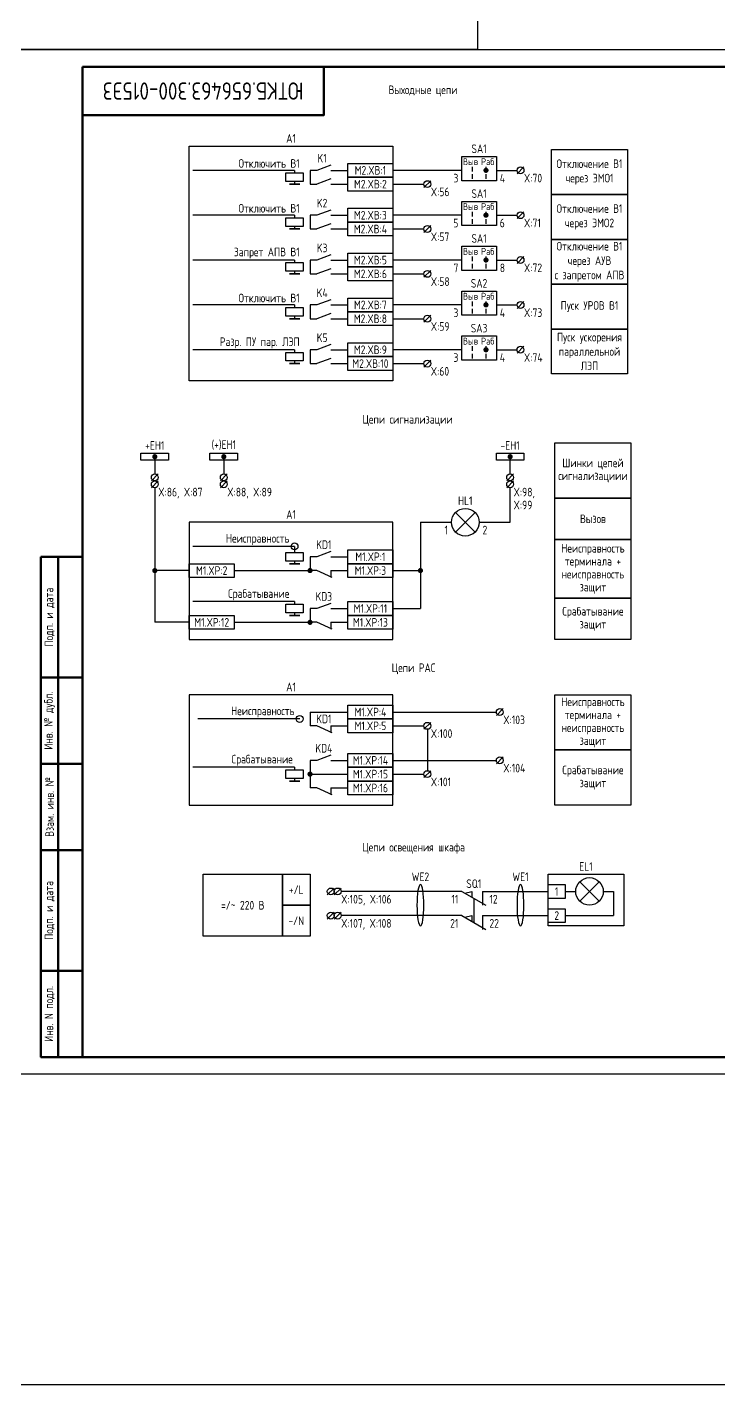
# Model space of a CAD drawing. Header units: millimetres. Extents: x -863 to 2106, y -90 to 586.
# Drawn here: x 424 to 624.5, y -90 to 303.5 of the extents above; entities that cross this region are included whole.
import ezdxf

# ---------------------------------------------------------------- set-up
doc = ezdxf.new("R2010")
doc.units = ezdxf.units.MM
doc.styles.add('Gost_type_A', font='GOST_0.TTF')

# ---------------------------------------------------------------- blocks, each defined once
blk = doc.blocks.new('Штамп угловой верхний')
at = {"lineweight": 50}
blk.add_lwpolyline([(0, 0), (70, 0), (70, -14), (0, -14)], close=True, dxfattribs=at)
blk = doc.blocks.new('Формат_А3')
blk.add_lwpolyline([(-420, 297), (0, 297), (0, 0), (-420, 0)], close=True)
at = {"lineweight": 50}
blk.add_lwpolyline([(-400, 292), (-5, 292), (-5, 5), (-400, 5)], close=True, dxfattribs=at)
blk = doc.blocks.new('Штамп левый нижний')
at = {"lineweight": 50}
for points in [[(-12, 145), (-7, 145), (-7, 110), (-12, 110)], [(-7, 145), (0, 145), (0, 110), (-7, 110)], [(-12, 110), (-7, 110), (-7, 85), (-12, 85)], [(-7, 110), (0, 110), (0, 85), (-7, 85)], [(-12, 85), (-7, 85), (-7, 60), (-12, 60)], [(-7, 85), (0, 85), (0, 60), (-7, 60)], [(-12, 60), (-7, 60), (-7, 25), (-12, 25)], [(-7, 60), (0, 60), (0, 25), (-7, 25)], [(-12, 25), (-7, 25), (-7, 0), (-12, 0)], [(-7, 25), (0, 25), (0, 0), (-7, 0)]]:
    blk.add_lwpolyline(points, close=True, dxfattribs=at)
at = {"char_height": 2.5, "attachment_point": 5, "rotation": 90, "style": 'Gost_type_A'}
for s, insert, width in [('Подп. и дата', (-9.5, 127.5), 35), ('Инв. № дубл.', (-9.5, 97.5), 25), ('Взам. инв. №', (-9.5, 72.5), 25), ('Подп. и дата', (-9.5, 42.5), 35), ('Инв. N подл.', (-9.5, 12.5), 25)]:
    blk.add_mtext(s, dxfattribs=dict(at, insert=insert, width=width))
blk = doc.blocks.new('POINT')
at = {"const_width": 0.75}
blk.add_lwpolyline([(-0.375, 0, 1), (0.375, 0, 1)], format="xyb", close=True, dxfattribs=at)
blk = doc.blocks.new('Переключатель_положение')
for p, q in [((2, 1), (2, -0.34)), ((2, -1.14), (2, -2.49))]:
    blk.add_line(p, q)
blk = doc.blocks.new('Шинка')
blk.add_lwpolyline([(-4, 1), (4, 1), (4, -1), (-4, -1)], close=True)
blk.add_blockref('POINT', (0, 0))

msp = doc.modelspace()

# ---------------------------------------------------------------- linework, layer by layer
for p, q in [((501.5, 262), (472, 262)), ((501.5, 262), (501.5, 261.25)), ((550, 262), (530, 262)), ((568.01, 263), (566.01, 261)), ((501.5, 258.75), (501.5, 258)), ((530, 258), (539, 258)), ((541.01, 259), (539.01, 257)), ((501.5, 249), (472, 249)), ((501.5, 249), (501.5, 248.25)), ((550, 249), (530, 249)), ((568.01, 250), (566.01, 248)), ((501.5, 245.75), (501.5, 245)), ((530, 245), (539, 245)), ((541.01, 246), (539.01, 244)), ((568.01, 237), (566.01, 235)), ((501.5, 236), (472, 236)), ((501.5, 236), (501.5, 235.25)), ((501.5, 232.75), (501.5, 232)), ((550, 236), (530, 236)), ((541.01, 233), (539.01, 231)), ((530, 232), (539, 232)), ((501.5, 223), (472, 223)), ((501.5, 223), (501.5, 222.25)), ((550, 223), (530, 223)), ((568.01, 224), (566.01, 222)), ((501.5, 219.75), (501.5, 219)), ((530, 219), (539, 219)), ((541.01, 220), (539.01, 218)), ((501.5, 210), (472, 210)), ((501.5, 210), (501.5, 209.25)), ((550, 210), (530, 210)), ((568, 211), (566, 209)), ((501.5, 206.75), (501.5, 206)), ((530, 206), (539, 206)), ((541, 207), (539, 205)), ((461, 179), (461, 174)), ((481, 178), (481, 174)), ((564, 174), (564, 179)), ((462, 174), (460, 172)), ((482, 174), (480, 172)), ((565, 174), (563, 172)), ((462, 172), (460, 170)), ((461, 170), (461, 131)), ((482, 172), (480, 170)), ((565, 172), (563, 170)), ((564, 172), (564, 172.01)), ((564, 172), (564, 172.01)), ((564, 160), (564, 170)), ((548.17, 162.83), (553.83, 157.17)), ((553.83, 162.83), (548.17, 157.17)), ((538, 160), (547, 160)), ((538, 160), (538, 135)), ((555, 160), (564, 160)), ((501.5, 153), (472, 153)), ((501.5, 153), (501.5, 151.25)), ((471, 146), (461, 146)), ((501.5, 148.75), (501.5, 148)), ((512, 146), (512, 144)), ((530, 146), (538, 146)), ((501.5, 137), (472, 137)), ((501.5, 137), (501.5, 136.25)), ((530, 135), (538, 135)), ((471, 131), (461, 131)), ((501.5, 133.75), (501.5, 133)), ((512, 131), (512, 129)), ((503, 103), (473.5, 103)), ((506, 105), (506, 101)), ((530, 105), (560, 105)), ((562.01, 106), (560.01, 104)), ((512, 101), (512, 99)), ((530, 101), (539, 101)), ((541, 102), (539, 100)), ((540, 100), (540, 88)), ((530, 91), (560, 91)), ((562.01, 92), (560.01, 90)), ((501.5, 89), (472, 89)), ((501.5, 89), (501.5, 88.25)), ((530, 87), (539, 87)), ((541, 88), (539, 86)), ((501.5, 85.75), (501.5, 85)), ((512, 83), (512, 81)), ((584.17, 55.83), (589.83, 50.17)), ((589.83, 55.83), (584.17, 50.17)), ((513.01, 54), (511.01, 52)), ((515.01, 54), (513.01, 52)), ((550, 53), (515.01, 53)), ((550, 53), (556.92, 49)), ((550.87, 52.5), (552.87, 53)), ((552.87, 53), (552.87, 51.34)), ((556, 53), (556, 49)), ((556, 53), (575, 53)), ((580, 53), (583, 53)), ((591, 53), (594, 53)), ((594, 53), (594, 46)), ((513.01, 47), (511.01, 45)), ((515.01, 47), (513.01, 45)), ((550, 46), (515.01, 46)), ((550, 46), (556.92, 42)), ((550.87, 45.5), (552.87, 46)), ((552.87, 46), (552.87, 44.34)), ((556, 46), (556, 42)), ((556, 46), (575, 46)), ((580, 46), (594, 46))]:
    msp.add_line(p, q)
at = {"ltscale": 1.08}
for p, q in [((508, 262), (506, 262)), ((506, 262), (506, 258)), ((512, 262), (517, 262)), ((506, 258), (508, 258)), ((512, 258), (517, 258)), ((508, 249), (506, 249)), ((506, 249), (506, 245)), ((512, 249), (517, 249)), ((506, 245), (508, 245)), ((512, 245), (517, 245)), ((508, 236), (506, 236)), ((506, 236), (506, 232)), ((512, 236), (517, 236)), ((506, 232), (508, 232)), ((512, 232), (517, 232)), ((508, 223), (506, 223)), ((506, 223), (506, 219)), ((512, 223), (517, 223)), ((506, 219), (508, 219)), ((512, 219), (517, 219)), ((508, 210), (506, 210)), ((506, 210), (506, 206)), ((512, 210), (517, 210)), ((506, 206), (508, 206)), ((512, 206), (517, 206)), ((508, 150), (506, 150)), ((506, 150), (506, 146)), ((512, 150), (517, 150)), ((484, 146), (506, 146)), ((508, 146), (506, 146)), ((512, 146), (517, 146)), ((508, 135), (506, 135)), ((506, 135), (506, 131)), ((512, 135), (517, 135)), ((484, 131), (506, 131)), ((508, 131), (506, 131)), ((512, 131), (517, 131)), ((506, 105), (517, 105)), ((508, 101), (506, 101)), ((512, 101), (517, 101)), ((508, 91), (506, 91)), ((506, 91), (506, 83)), ((512, 91), (517, 91)), ((506, 87), (517, 87)), ((508, 83), (506, 83)), ((512, 83), (517, 83))]:
    msp.add_line(p, q, dxfattribs=at)
at = {"ltscale": 4.32}
for p, q in [((512, 263.5), (508, 262)), ((512, 259.5), (508, 258)), ((512, 250.5), (508, 249)), ((512, 246.5), (508, 245)), ((512, 237.5), (508, 236)), ((512, 233.5), (508, 232)), ((512, 224.5), (508, 223)), ((512, 220.5), (508, 219)), ((512, 211.5), (508, 210)), ((512, 207.5), (508, 206)), ((512, 151.5), (508, 150)), ((512.39, 144), (508, 146)), ((512, 136.5), (508, 135)), ((512.39, 129), (508, 131)), ((512.39, 99), (508, 101)), ((512, 92.5), (508, 91)), ((512.39, 81), (508, 83))]:
    msp.add_line(p, q, dxfattribs=at)
at = {"ltscale": 4}
for p, q in [((560, 262), (566.01, 262)), ((560, 249), (566.01, 249)), ((560, 236), (566.01, 236)), ((560, 223), (566.01, 223)), ((560, 210), (566, 210))]:
    msp.add_line(p, q, dxfattribs=at)
at = {"ltscale": 0.5}
msp.add_line((553.46, 51), (553.46, 44), dxfattribs=at)
for points in [[(-863, 586), (2106, 586), (2106, -90), (-863, -90)], [(0, 513), (554.57, 513), (554.57, 297), (0, 297)], [(471, 269), (530, 269), (530, 201), (471, 201)], [(576, 268), (598, 268), (598, 255), (576, 255)], [(517, 264), (530, 264), (530, 260), (517, 260)], [(550, 266), (560, 266), (560, 259), (550, 259)], [(504, 261.25), (504, 258.75), (499, 258.75), (499, 261.25)], [(517, 260), (530, 260), (530, 256), (517, 256)], [(503, 258), (500, 258)], [(550, 253), (560, 253), (560, 246), (550, 246)], [(576, 255), (598, 255), (598, 242), (576, 242)], [(504, 248.25), (504, 245.75), (499, 245.75), (499, 248.25)], [(517, 251), (530, 251), (530, 247), (517, 247)], [(503, 245), (500, 245)], [(517, 247), (530, 247), (530, 243), (517, 243)], [(576, 242), (598, 242), (598, 229), (576, 229)], [(517, 238), (530, 238), (530, 234), (517, 234)], [(550, 240), (560, 240), (560, 233), (550, 233)], [(504, 235.25), (504, 232.75), (499, 232.75), (499, 235.25)], [(517, 234), (530, 234), (530, 230), (517, 230)], [(503, 232), (500, 232)], [(576, 229), (598, 229), (598, 216), (576, 216)], [(517, 225), (530, 225), (530, 221), (517, 221)], [(550, 227), (560, 227), (560, 220), (550, 220)], [(504, 222.25), (504, 219.75), (499, 219.75), (499, 222.25)], [(517, 221), (530, 221), (530, 217), (517, 217)], [(503, 219), (500, 219)], [(550, 214), (560, 214), (560, 207), (550, 207)], [(576, 216), (598, 216), (598, 203), (576, 203)], [(504, 209.25), (504, 206.75), (499, 206.75), (499, 209.25)], [(517, 212), (530, 212), (530, 208), (517, 208)], [(503, 206), (500, 206)], [(517, 208), (530, 208), (530, 204), (517, 204)], [(599, 167), (577, 167), (577, 183), (599, 183)], [(599, 155), (577, 155), (577, 167), (599, 167)], [(471, 126), (530, 126), (530, 160), (471, 160)], [(599, 138), (577, 138), (577, 155), (599, 155)], [(504, 151.25), (504, 148.75), (499, 148.75), (499, 151.25)], [(517, 152), (530, 152), (530, 148), (517, 148)], [(471, 148), (484, 148), (484, 144), (471, 144)], [(503, 148), (500, 148)], [(517, 148), (530, 148), (530, 144), (517, 144)], [(599, 126), (577, 126), (577, 138), (599, 138)], [(504, 136.25), (504, 133.75), (499, 133.75), (499, 136.25)], [(517, 137), (530, 137), (530, 133), (517, 133)], [(471, 133), (484, 133), (484, 129), (471, 129)], [(503, 133), (500, 133)], [(517, 133), (530, 133), (530, 129), (517, 129)], [(471, 78), (530, 78), (530, 110), (471, 110)], [(517, 107), (530, 107), (530, 103), (517, 103)], [(599, 94), (577, 94), (577, 110), (599, 110)], [(517, 103), (530, 103), (530, 99), (517, 99)], [(517, 93), (530, 93), (530, 89), (517, 89)], [(599, 78), (577, 78), (577, 94), (599, 94)], [(504, 88.25), (504, 85.75), (499, 85.75), (499, 88.25)], [(517, 89), (530, 89), (530, 85), (517, 85)], [(503, 85), (500, 85)], [(517, 85), (530, 85), (530, 81), (517, 81)], [(498, 40), (475, 40), (475, 58), (498, 58)], [(506, 49), (498, 49), (498, 58), (506, 58)], [(575, 58), (597, 58), (597, 43), (575, 43)], [(575, 55), (580, 55), (580, 51), (575, 51)], [(506, 40), (498, 40), (498, 49), (506, 49)], [(575, 48), (580, 48), (580, 44), (575, 44)]]:
    msp.add_lwpolyline(points, close=True)
for centre, radius in [((567.01, 262), 1), ((540.01, 258), 1), ((567.01, 249), 1), ((540.01, 245), 1), ((567.01, 236), 1), ((540.01, 232), 1), ((567.01, 223), 1), ((540.01, 219), 1), ((567, 210), 1), ((540, 206), 1), ((461, 173), 1), ((481, 173), 1), ((564, 173), 1), ((461, 171), 1), ((481, 171), 1), ((564, 171), 1), ((551, 160), 4), ((501.5, 153), 1), ((503, 103), 1), ((561.01, 105), 1), ((540, 101), 1), ((561.01, 91), 1), ((540, 87), 1), ((587, 53), 4), ((512.01, 53), 1), ((514.01, 53), 1), ((512.01, 46), 1), ((514.01, 46), 1)]:
    msp.add_circle(centre, radius)
at = {"extrusion": (0, 0, -1)}
for centre in [(538, 49), (567, 49)]:
    msp.add_ellipse(centre, major_axis=(0, -6), ratio=0.166667, dxfattribs=at)

# ---------------------------------------------------------------- block references
at = {"color": 1}
for name, p in [('Формат_А3', (840, 0)), ('Штамп левый нижний', (440, 5))]:
    msp.add_blockref(name, p, dxfattribs=at)
for name, p in [('Штамп угловой верхний', (440, 292)), ('Переключатель_положение', (551, 262)), ('POINT', (557, 262)), ('Переключатель_положение', (555, 262)), ('Переключатель_положение', (551, 249)), ('POINT', (557, 249)), ('Переключатель_положение', (555, 249)), ('Переключатель_положение', (551, 236)), ('POINT', (557, 236)), ('Переключатель_положение', (555, 236)), ('Переключатель_положение', (551, 223)), ('POINT', (557, 223)), ('Переключатель_положение', (555, 223)), ('Переключатель_положение', (551, 210)), ('POINT', (557, 210)), ('Переключатель_положение', (555, 210)), ('Шинка', (461, 179)), ('Шинка', (481, 179)), ('Шинка', (564, 179)), ('POINT', (461, 146)), ('POINT', (506, 146)), ('POINT', (538, 146)), ('POINT', (506, 131)), ('POINT', (506, 87))]:
    msp.add_blockref(name, p)

# ---------------------------------------------------------------- texts
at = {"insert": (475, 285), "char_height": 5, "width": 70, "attachment_point": 5, "rotation": 180, "style": 'Gost_type_A'}
msp.add_mtext('ЮТКБ.656463.300-015Э3', dxfattribs=at)
at = {"char_height": 2.5, "style": 'Gost_type_A'}
for s, insert, width, attachment_point, line_spacing_factor in [('Выходные цепи', (538.75, 285), 197.5, 5, 0.9), ('A1', (500.5, 270), 59, 8, 0.9), ('X:56', (541.01, 257), 8, 1, 0.9), ('X:57', (541.01, 244), 8, 1, 0.9), ('X:58', (541.01, 231), 8, 1, 0.9), ('X:59', (541.01, 218), 8, 1, 0.9), ('X:60', (541, 205), 8, 1, 0.9), ('Цепи сигнализации', (534.25, 189.5), 197.5, 5, 0.9), ('Шинки цепей сигнализациии', (588, 175), 21.9988, 5, 0.9), ('X:86, X:87', (462, 170), 16, 1, 0.9), ('X:88, X:89', (482, 170), 16, 1, 0.9), ('X:98,\\PX:99', (565, 170), 16, 1, 0.9), ('A1', (500.5, 161), 59, 8, 0.9), ('Вызов', (588, 161), 21.9988, 5, 0.9), ('Неисправность', (500, 155), 37, 6, 0.8), ('Неисправность терминала + неисправность защит', (588, 146.5), 21.9988, 5, 0.9), ('Срабатывание защит', (588, 132), 21.9988, 5, 0.9), ('Цепи РАС', (536, 117.5), 191.9988, 5, 0.9), ('A1', (500.5, 111), 59, 8, 0.9), ('Неисправность', (501.5, 105), 37, 6, 0.8), ('Неисправность терминала + неисправность защит', (588, 102), 21.9988, 5, 0.9), ('X:103', (562.01, 104), 8, 1, 0.9), ('X:100', (541.01, 100), 8, 1, 0.9), ('X:104', (562.01, 90), 8, 1, 0.9), ('Срабатывание защит', (588, 86), 21.9988, 5, 0.9), ('X:101', (541.01, 86), 8, 1, 0.9), ('Цепи освещения шкафа', (536, 65.5), 122, 5, 0.9), ('EL1', (586, 59), 21.9942, 8, 0.9), ('+/L', (502, 53.5), 8, 5, 0.9), ('X:105, X:106', (515.01, 52), 17.9949, 1, 0.9), ('=/~ 220 В', (486.5, 49), 23, 5, 0.9), ('-/N', (502, 44.5), 8, 5, 0.9), ('X:107, X:108', (515.01, 45), 17.9949, 1, 0.9)]:
    msp.add_mtext(s, dxfattribs=dict(at, insert=insert, width=width, attachment_point=attachment_point, line_spacing_factor=line_spacing_factor))
at = {"style": 'Gost_type_A'}
for s, insert, char_height, width, attachment_point in [('SA1', (555, 267), 2.5, 10, 8), ('Отключить В1', (503, 264), 2.5, 31.0015, 6), ('K1', (509.5, 265.5), 2.5, 5, 5), ('Выв', (552.5, 264.5), 2, 5, 5), ('Раб', (557.5, 264.5), 2, 5, 5), ('Отключение В1\\Pчерез ЭМО1', (587, 261.5), 2.5, 21.9988, 5), ('M2.XВ:1', (523.5, 262), 2.5, 13, 5), ('3', (549, 260.98), 2.5, 5, 3), ('4', (561, 260.98), 2.5, 5, 1), ('M2.XВ:2', (523.5, 258), 2.5, 13, 5), ('SA1', (555, 254), 2.5, 10, 8), ('Отключить В1', (503, 251), 2.5, 31.0015, 6), ('K2', (509.5, 252.5), 2.5, 5, 5), ('Выв', (552.5, 251.5), 2, 5, 5), ('Раб', (557.5, 251.5), 2, 5, 5), ('Отключение В1\\Pчерез ЭМО2', (587, 248.5), 2.5, 21.9988, 5), ('M2.XВ:3', (523.5, 249), 2.5, 13, 5), ('5', (549, 247.98), 2.5, 5, 3), ('6', (561, 247.98), 2.5, 5, 1), ('M2.XВ:4', (523.5, 245), 2.5, 13, 5), ('K3', (509.5, 239.5), 2.5, 5, 5), ('SA1', (555, 241), 2.5, 10, 8), ('Отключение В1\\Pчерез АУВ\\Pс запретом АПВ', (587, 235.5), 2.5, 21.9988, 5), ('M2.XВ:5', (523.5, 236), 2.5, 13, 5), ('Выв', (552.5, 238.5), 2, 5, 5), ('Раб', (557.5, 238.5), 2, 5, 5), ('M2.XВ:6', (523.5, 232), 2.5, 13, 5), ('7', (549, 234.98), 2.5, 5, 3), ('8', (561, 234.98), 2.5, 5, 1), ('SA2', (555, 228), 2.5, 10, 8), ('K4', (509.5, 226.5), 2.5, 5, 5), ('Выв', (552.5, 225.5), 2, 5, 5), ('Раб', (557.5, 225.5), 2, 5, 5), ('M2.XВ:7', (523.5, 223), 2.5, 13, 5), ('3', (549, 221.98), 2.5, 5, 3), ('4', (561, 221.98), 2.5, 5, 1), ('Пуск УРОВ В1', (587, 222.5), 2.5, 21.9988, 5), ('M2.XВ:8', (523.5, 219), 2.5, 13, 5), ('SA3', (555, 215), 2.5, 10, 8), ('Разр. ПУ пар. ЛЭП', (503, 212), 2.5, 31.0015, 6), ('K5', (509.5, 213.5), 2.5, 5, 5), ('Выв', (552.5, 212.5), 2, 5, 5), ('Раб', (557.5, 212.5), 2, 5, 5), ('Пуск ускорения параллельной ЛЭП ', (587, 209.5), 2.5, 21.9988, 5), ('M2.XВ:9', (523.5, 210), 2.5, 13, 5), ('3', (549, 208.98), 2.5, 5, 3), ('4', (561, 208.98), 2.5, 5, 1), ('M2.XВ:10', (523.5, 206), 2.5, 13, 5), ('+EH1', (461, 181), 2.5, 10, 8), ('(+)EH1', (481, 181), 2.5, 10, 8), ('-EH1', (564, 181), 2.5, 10, 8), ('HL1', (551, 165), 2.5, 14, 8), ('1', (546, 159), 2.5, 6, 3), ('2', (556, 159), 2.5, 6, 1), ('KD1', (510, 153.5), 2.5, 8, 5), ('M1.XP:1', (523.5, 150), 2.5, 13, 5), ('M1.XP:2', (477.5, 146), 2.5, 13, 5), ('M1.XP:3', (523.5, 146), 2.5, 13, 5), ('KD3', (510, 138.5), 2.5, 8, 5), ('M1.XP:11', (523.5, 135), 2.5, 13, 5), ('M1.XP:12', (477.5, 131), 2.5, 13, 5), ('M1.XP:13', (523.5, 131), 2.5, 13, 5), ('M1.XP:4', (523.5, 105), 2.5, 13, 5), ('KD1', (510, 103), 2.5, 8, 5), ('M1.XP:5', (523.5, 101), 2.5, 13, 5), ('KD4', (510, 94.5), 2.5, 8, 5), ('M1.XP:14', (523.5, 91), 2.5, 13, 5), ('M1.XP:15', (523.5, 87), 2.5, 13, 5), ('M1.XP:16', (523.5, 83), 2.5, 13, 5), ('WE2', (538, 56), 2.5, 10, 8), ('SQ1', (553.46, 54), 2.5, 10, 8), ('WE1', (567, 56), 2.5, 10, 8), ('11', (549, 52), 2.5, 6, 3), ('12', (558, 52), 2.5, 6, 1), ('1', (577.5, 53), 2.5, 5, 5), ('2', (577.5, 46), 2.5, 5, 5), ('21', (549, 45), 2.5, 6, 3), ('22', (558, 45), 2.5, 6, 1)]:
    msp.add_mtext(s, dxfattribs=dict(at, insert=insert, char_height=char_height, width=width, attachment_point=attachment_point))
at = {"color": 18, "true_color": 0x000000, "char_height": 2.5, "width": 8, "attachment_point": 1, "line_spacing_factor": 0.9, "style": 'Gost_type_A'}
for s, insert in [('X:70', (568.01, 261)), ('X:71', (568.01, 248)), ('X:72', (568.01, 235)), ('X:73', (568.01, 222)), ('X:74', (568, 209))]:
    msp.add_mtext(s, dxfattribs=dict(at, insert=insert))
at = {"color": 6, "char_height": 2.5, "width": 31.0015, "attachment_point": 6, "style": 'Gost_type_A'}
for s, insert in [('Запрет АПВ В1', (503, 238)), ('Отключить В1', (503, 225))]:
    msp.add_mtext(s, dxfattribs=dict(at, insert=insert))
at = {"color": 6, "char_height": 2.5, "width": 37, "attachment_point": 6, "line_spacing_factor": 0.8, "style": 'Gost_type_A'}
for insert in [(500, 139), (501, 91)]:
    msp.add_mtext('Срабатывание', dxfattribs=dict(at, insert=insert))

doc.saveas('drawing.dxf')
